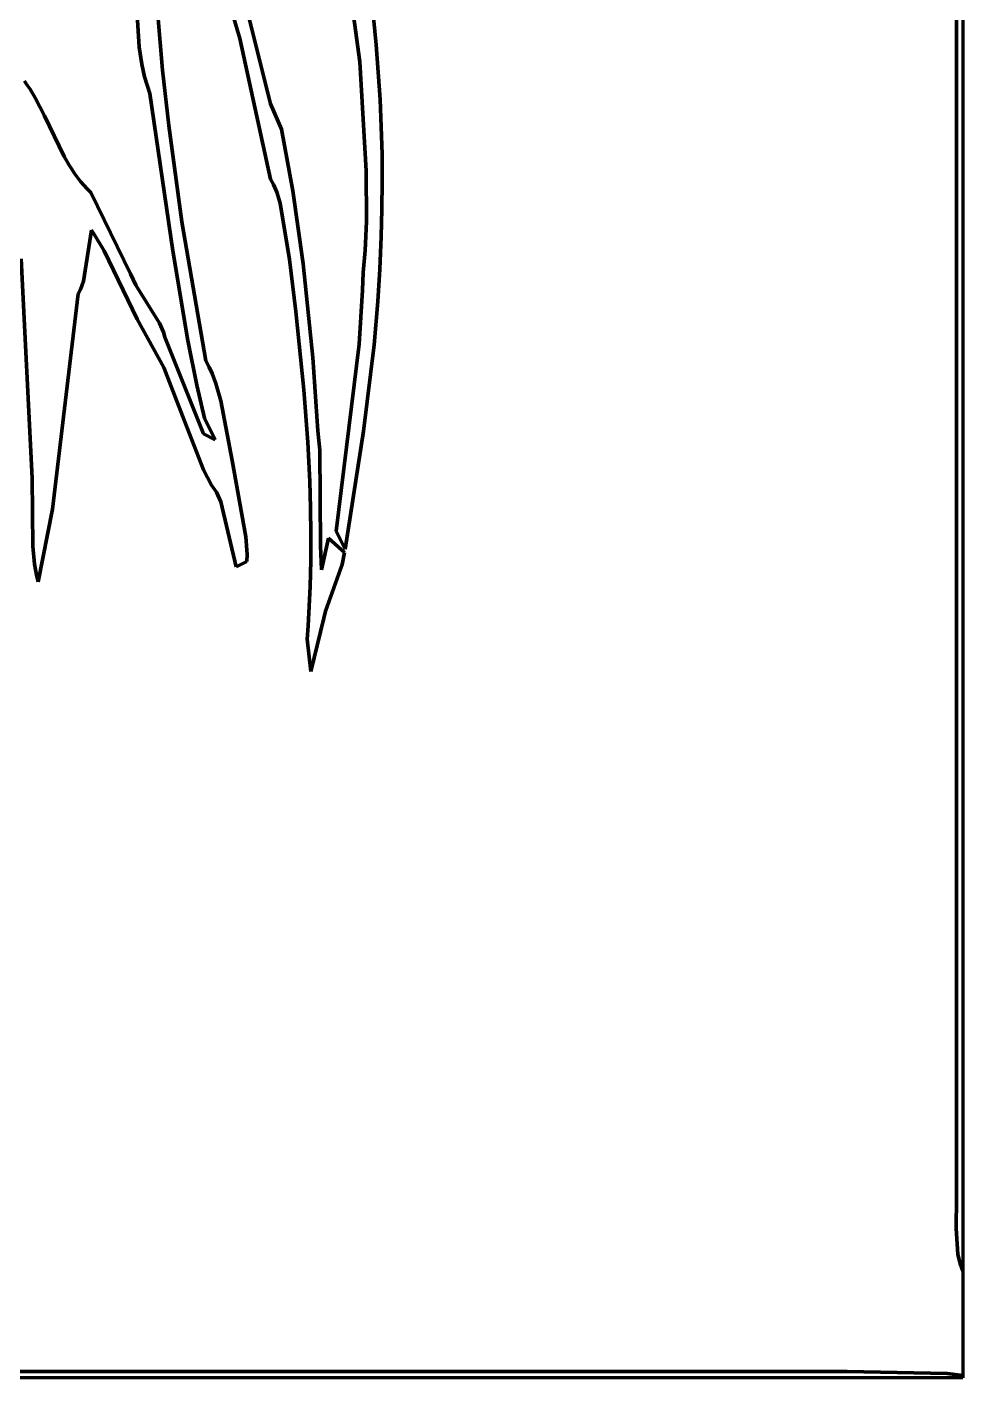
# Model space of a CAD drawing. Header units: millimetres. Extents: x 0 to 7.9, y 0 to 11.
# Drawn here: x 5.854 to 7.875, y 0 to 2.919 of the extents above; entities that cross this region are included whole.
import ezdxf

# ---------------------------------------------------------------- set-up
doc = ezdxf.new("R2010")
doc.units = ezdxf.units.MM
doc.layers.add('color#020202ff', color=7, linetype='CONTINUOUS', lineweight=100)
doc.layers.add('color#fefefeff', color=7, linetype='CONTINUOUS', lineweight=100)

msp = doc.modelspace()

# ---------------------------------------------------------------- linework, layer by layer
at = {"layer": 'color#020202ff'}
for p, q in [((7.875, 11.0278), (7.875, 0.2306)), ((7.861, 0.3889), (7.8611, 9.6806)), ((6.5729, 2.8433), (6.5244, 3.1949)), ((6.0959, 2.8754), (6.086, 3.044)), ((6.3132, 2.8942), (6.2892, 2.9774)), ((6.321, 2.9871), (6.3799, 2.7529)), ((6.1366, 2.9451), (6.1411, 2.8853)), ((6.6019, 2.9393), (6.6077, 2.8803)), ((6.3799, 2.5897), (6.3132, 2.8942)), ((6.1015, 2.8385), (6.0959, 2.8754)), ((6.1411, 2.8853), (6.1467, 2.8255)), ((6.6077, 2.8803), (6.6124, 2.8213)), ((6.1077, 2.8111), (6.1015, 2.8385)), ((6.5861, 2.6082), (6.5729, 2.8433)), ((5.8482, 2.802), (5.8545, 2.7931)), ((6.113, 2.7932), (6.1077, 2.8111)), ((6.1467, 2.8255), (6.1602, 2.7061)), ((6.6124, 2.8213), (6.6162, 2.7622)), ((5.8545, 2.7931), (5.8604, 2.7841)), ((5.8604, 2.7841), (5.8715, 2.7655)), ((6.1193, 2.7754), (6.113, 2.7932)), ((6.1686, 2.4351), (6.1193, 2.7754)), ((5.8715, 2.7655), (5.8914, 2.727)), ((6.3799, 2.7529), (6.4037, 2.6983)), ((6.6162, 2.7622), (6.6188, 2.7031)), ((5.8914, 2.727), (5.9341, 2.639)), ((6.1602, 2.7061), (6.1882, 2.4981)), ((6.4037, 2.6983), (6.4278, 2.5645)), ((6.6188, 2.7031), (6.6205, 2.6439)), ((5.9341, 2.639), (5.9449, 2.6204)), ((6.6205, 2.6439), (6.6209, 2.5847)), ((5.9449, 2.6204), (5.9506, 2.6113)), ((5.9506, 2.6113), (5.9566, 2.6024)), ((5.9566, 2.6024), (5.9629, 2.5937)), ((6.5866, 2.4984), (6.5861, 2.6082)), ((5.9629, 2.5937), (5.9696, 2.5852)), ((5.9696, 2.5852), (5.9766, 2.577)), ((5.9766, 2.577), (5.984, 2.569)), ((5.984, 2.569), (5.9919, 2.5614)), ((6.3858, 2.5787), (6.3799, 2.5897)), ((6.3931, 2.5617), (6.3858, 2.5787)), ((6.6209, 2.5847), (6.6202, 2.5254)), ((5.9919, 2.5614), (6.0774, 2.3852)), ((6.4003, 2.5383), (6.3931, 2.5617)), ((6.4278, 2.5645), (6.4502, 2.4074)), ((6.4207, 2.4166), (6.4003, 2.5383)), ((6.6202, 2.5254), (6.6183, 2.4662)), ((6.1882, 2.4981), (6.2399, 2.1976)), ((6.5839, 2.4357), (6.5866, 2.4984)), ((5.9934, 2.4797), (5.976, 2.3694)), ((5.9977, 2.4735), (5.9934, 2.4797)), ((6.0204, 2.435), (5.9977, 2.4735)), ((6.6183, 2.4662), (6.6158, 2.3958)), ((6.0914, 2.2872), (6.0204, 2.435)), ((6.2011, 2.2414), (6.1686, 2.4351)), ((6.58, 2.3887), (6.5839, 2.4357)), ((5.865, 1.9443), (5.8413, 2.4179)), ((6.4344, 2.304), (6.4207, 2.4166)), ((6.4502, 2.4074), (6.4711, 2.2044)), ((6.6158, 2.3958), (6.6114, 2.3255)), ((5.976, 2.3694), (5.969, 2.3513)), ((6.0774, 2.3852), (6.0887, 2.3608)), ((6.5786, 2.3499), (6.58, 2.3887)), ((5.9646, 2.3425), (5.9087, 1.8767)), ((5.969, 2.3513), (5.9646, 2.3425)), ((6.0887, 2.3608), (6.1398, 2.2788)), ((6.5713, 2.2337), (6.5786, 2.3499)), ((6.6114, 2.3255), (6.6032, 2.2321)), ((6.1492, 2.1828), (6.0914, 2.2872)), ((6.1398, 2.2788), (6.1484, 2.2591)), ((6.4516, 2.1347), (6.4344, 2.304)), ((6.1484, 2.2591), (6.1518, 2.2487)), ((6.1518, 2.2487), (6.2348, 2.0401)), ((6.2207, 2.1452), (6.2011, 2.2414)), ((6.5212, 1.8293), (6.5713, 2.2337)), ((6.6032, 2.2321), (6.5802, 2.0458)), ((6.2399, 2.1976), (6.2473, 2.1839)), ((6.4711, 2.2044), (6.4819, 2.046)), ((6.1895, 2.079), (6.1492, 2.1828)), ((6.2473, 2.1839), (6.2537, 2.1699)), ((6.2537, 2.1699), (6.2619, 2.1483)), ((6.2373, 2.0734), (6.2207, 2.1452)), ((6.2619, 2.1483), (6.2722, 2.1113)), ((6.4601, 2.0215), (6.4516, 2.1347)), ((6.2722, 2.1113), (6.2967, 1.9821)), ((6.2347, 1.9623), (6.1895, 2.079)), ((6.2603, 2.027), (6.2373, 2.0734)), ((6.4819, 2.046), (6.4859, 2.0048)), ((6.5802, 2.0458), (6.5411, 1.7906)), ((6.2348, 2.0401), (6.2603, 2.027)), ((6.4644, 1.9365), (6.4601, 2.0215)), ((6.4859, 2.0048), (6.4873, 1.7978)), ((6.2522, 1.9292), (6.2347, 1.9623)), ((6.2967, 1.9821), (6.3267, 1.8173)), ((5.8663, 1.7968), (5.865, 1.9443)), ((6.2629, 1.9136), (6.2522, 1.9292)), ((6.4661, 1.8798), (6.4644, 1.9365)), ((6.2724, 1.8926), (6.2629, 1.9136)), ((5.9087, 1.8767), (5.8779, 1.7204)), ((6.3056, 1.7527), (6.2724, 1.8926)), ((6.4669, 1.8231), (6.4661, 1.8798)), ((6.3267, 1.8173), (6.329, 1.7793)), ((6.4667, 1.7665), (6.4669, 1.8231)), ((6.49, 1.7461), (6.5048, 1.8142)), ((6.5048, 1.8142), (6.5391, 1.7831)), ((6.5411, 1.7906), (6.5212, 1.8293)), ((5.8699, 1.7583), (5.8663, 1.7968)), ((6.4873, 1.7978), (6.49, 1.7461)), ((6.5391, 1.7831), (6.5343, 1.7578)), ((5.8741, 1.7355), (5.8699, 1.7583)), ((6.3287, 1.764), (6.3056, 1.7527)), ((6.329, 1.7793), (6.3287, 1.764)), ((6.4653, 1.7098), (6.4667, 1.7665)), ((6.5343, 1.7578), (6.4981, 1.6566)), ((5.8779, 1.7204), (5.8741, 1.7355)), ((6.4627, 1.6531), (6.4653, 1.7098)), ((6.4609, 1.6248), (6.4627, 1.6531)), ((6.4946, 1.6416), (6.4666, 1.5265)), ((6.4981, 1.6566), (6.4946, 1.6416)), ((6.4588, 1.5964), (6.4609, 1.6248)), ((6.4666, 1.5265), (6.4588, 1.5964)), ((7.8603, 0.3226), (7.861, 0.3889)), ((7.864, 0.2677), (7.8603, 0.3226)), ((7.8692, 0.2463), (7.864, 0.2677)), ((7.875, 0.2306), (7.8692, 0.2463)), ((7.875, 0), (0, 0)), ((0.0149, 0.015), (7.625, 0.0138)), ((7.625, 0.0138), (7.8407, 0.0099)), ((7.8407, 0.0099), (7.875, 0.005)), ((7.875, 0.005), (7.875, 0))]:
    msp.add_line(p, q, dxfattribs=at)
at = {"layer": 'color#fefefeff'}
for p, q in [((7.8611, 9.6806), (7.861, 0.3889)), ((6.5244, 3.1949), (6.5729, 2.8433)), ((6.086, 3.044), (6.0959, 2.8754)), ((6.2892, 2.9774), (6.3132, 2.8942)), ((6.3799, 2.7529), (6.321, 2.9871)), ((6.1411, 2.8853), (6.1366, 2.9451)), ((6.6077, 2.8803), (6.6019, 2.9393)), ((6.3132, 2.8942), (6.3799, 2.5897)), ((6.0959, 2.8754), (6.1015, 2.8385)), ((6.1467, 2.8255), (6.1411, 2.8853)), ((6.6124, 2.8213), (6.6077, 2.8803)), ((6.1015, 2.8385), (6.1077, 2.8111)), ((6.5729, 2.8433), (6.5861, 2.6082)), ((5.8545, 2.7931), (5.8482, 2.802)), ((6.1077, 2.8111), (6.113, 2.7932)), ((6.1602, 2.7061), (6.1467, 2.8255)), ((6.6162, 2.7622), (6.6124, 2.8213)), ((5.8604, 2.7841), (5.8545, 2.7931)), ((5.8715, 2.7655), (5.8604, 2.7841)), ((6.113, 2.7932), (6.1193, 2.7754)), ((6.1193, 2.7754), (6.1686, 2.4351)), ((5.8914, 2.727), (5.8715, 2.7655)), ((6.4037, 2.6983), (6.3799, 2.7529)), ((6.6188, 2.7031), (6.6162, 2.7622)), ((5.9341, 2.639), (5.8914, 2.727)), ((6.1882, 2.4981), (6.1602, 2.7061)), ((6.4278, 2.5645), (6.4037, 2.6983)), ((6.6205, 2.6439), (6.6188, 2.7031)), ((5.9449, 2.6204), (5.9341, 2.639)), ((6.6209, 2.5847), (6.6205, 2.6439)), ((5.9506, 2.6113), (5.9449, 2.6204)), ((5.9566, 2.6024), (5.9506, 2.6113)), ((5.9629, 2.5937), (5.9566, 2.6024)), ((6.5861, 2.6082), (6.5866, 2.4984)), ((5.9696, 2.5852), (5.9629, 2.5937)), ((5.9766, 2.577), (5.9696, 2.5852)), ((5.984, 2.569), (5.9766, 2.577)), ((5.9919, 2.5614), (5.984, 2.569)), ((6.3799, 2.5897), (6.3858, 2.5787)), ((6.3858, 2.5787), (6.3931, 2.5617)), ((6.6202, 2.5254), (6.6209, 2.5847)), ((6.0774, 2.3852), (5.9919, 2.5614)), ((6.3931, 2.5617), (6.4003, 2.5383)), ((6.4502, 2.4074), (6.4278, 2.5645)), ((6.4003, 2.5383), (6.4207, 2.4166)), ((6.6183, 2.4662), (6.6202, 2.5254)), ((6.2399, 2.1976), (6.1882, 2.4981)), ((6.5866, 2.4984), (6.5839, 2.4357)), ((5.976, 2.3694), (5.9934, 2.4797)), ((5.9934, 2.4797), (5.9977, 2.4735)), ((5.9977, 2.4735), (6.0204, 2.435)), ((6.6158, 2.3958), (6.6183, 2.4662)), ((6.0204, 2.435), (6.0914, 2.2872)), ((6.1686, 2.4351), (6.2011, 2.2414)), ((6.5839, 2.4357), (6.58, 2.3887)), ((5.8413, 2.4179), (5.865, 1.9443)), ((6.4207, 2.4166), (6.4344, 2.304)), ((6.4711, 2.2044), (6.4502, 2.4074)), ((6.6114, 2.3255), (6.6158, 2.3958)), ((5.969, 2.3513), (5.976, 2.3694)), ((6.0887, 2.3608), (6.0774, 2.3852)), ((6.58, 2.3887), (6.5786, 2.3499)), ((5.9087, 1.8767), (5.9646, 2.3425)), ((5.9646, 2.3425), (5.969, 2.3513)), ((6.1398, 2.2788), (6.0887, 2.3608)), ((6.5786, 2.3499), (6.5713, 2.2337)), ((6.6032, 2.2321), (6.6114, 2.3255)), ((6.0914, 2.2872), (6.1492, 2.1828)), ((6.1484, 2.2591), (6.1398, 2.2788)), ((6.4344, 2.304), (6.4516, 2.1347)), ((6.1518, 2.2487), (6.1484, 2.2591)), ((6.2348, 2.0401), (6.1518, 2.2487)), ((6.2011, 2.2414), (6.2207, 2.1452)), ((6.5713, 2.2337), (6.5212, 1.8293)), ((6.5802, 2.0458), (6.6032, 2.2321)), ((6.2473, 2.1839), (6.2399, 2.1976)), ((6.4819, 2.046), (6.4711, 2.2044)), ((6.1492, 2.1828), (6.1895, 2.079)), ((6.2537, 2.1699), (6.2473, 2.1839)), ((6.2619, 2.1483), (6.2537, 2.1699)), ((6.2207, 2.1452), (6.2373, 2.0734)), ((6.2722, 2.1113), (6.2619, 2.1483)), ((6.4516, 2.1347), (6.4601, 2.0215)), ((6.2967, 1.9821), (6.2722, 2.1113)), ((6.1895, 2.079), (6.2347, 1.9623)), ((6.2373, 2.0734), (6.2603, 2.027)), ((6.4859, 2.0048), (6.4819, 2.046)), ((6.5411, 1.7906), (6.5802, 2.0458)), ((6.2603, 2.027), (6.2348, 2.0401)), ((6.4601, 2.0215), (6.4644, 1.9365)), ((6.4873, 1.7978), (6.4859, 2.0048)), ((6.2347, 1.9623), (6.2522, 1.9292)), ((6.3267, 1.8173), (6.2967, 1.9821)), ((5.865, 1.9443), (5.8663, 1.7968)), ((6.2522, 1.9292), (6.2629, 1.9136)), ((6.4644, 1.9365), (6.4661, 1.8798)), ((6.2629, 1.9136), (6.2724, 1.8926)), ((5.8779, 1.7204), (5.9087, 1.8767)), ((6.2724, 1.8926), (6.3056, 1.7527)), ((6.4661, 1.8798), (6.4669, 1.8231)), ((6.329, 1.7793), (6.3267, 1.8173)), ((6.4669, 1.8231), (6.4667, 1.7665)), ((6.5048, 1.8142), (6.49, 1.7461)), ((6.5391, 1.7831), (6.5048, 1.8142)), ((6.5212, 1.8293), (6.5411, 1.7906)), ((5.8663, 1.7968), (5.8699, 1.7583)), ((6.49, 1.7461), (6.4873, 1.7978)), ((6.5343, 1.7578), (6.5391, 1.7831)), ((5.8699, 1.7583), (5.8741, 1.7355)), ((6.3056, 1.7527), (6.3287, 1.764)), ((6.3287, 1.764), (6.329, 1.7793)), ((6.4667, 1.7665), (6.4653, 1.7098)), ((6.4981, 1.6566), (6.5343, 1.7578)), ((5.8741, 1.7355), (5.8779, 1.7204)), ((6.4653, 1.7098), (6.4627, 1.6531)), ((6.4627, 1.6531), (6.4609, 1.6248)), ((6.4666, 1.5265), (6.4946, 1.6416)), ((6.4946, 1.6416), (6.4981, 1.6566)), ((6.4609, 1.6248), (6.4588, 1.5964)), ((6.4588, 1.5964), (6.4666, 1.5265)), ((7.861, 0.3889), (7.8603, 0.3226)), ((7.8603, 0.3226), (7.864, 0.2677)), ((7.864, 0.2677), (7.8692, 0.2463)), ((7.8692, 0.2463), (7.875, 0.2306)), ((7.875, 0.2306), (7.875, 0.005)), ((7.625, 0.0138), (0.0149, 0.015)), ((7.8407, 0.0099), (7.625, 0.0138)), ((7.875, 0.005), (7.8407, 0.0099))]:
    msp.add_line(p, q, dxfattribs=at)

doc.saveas('drawing.dxf')
